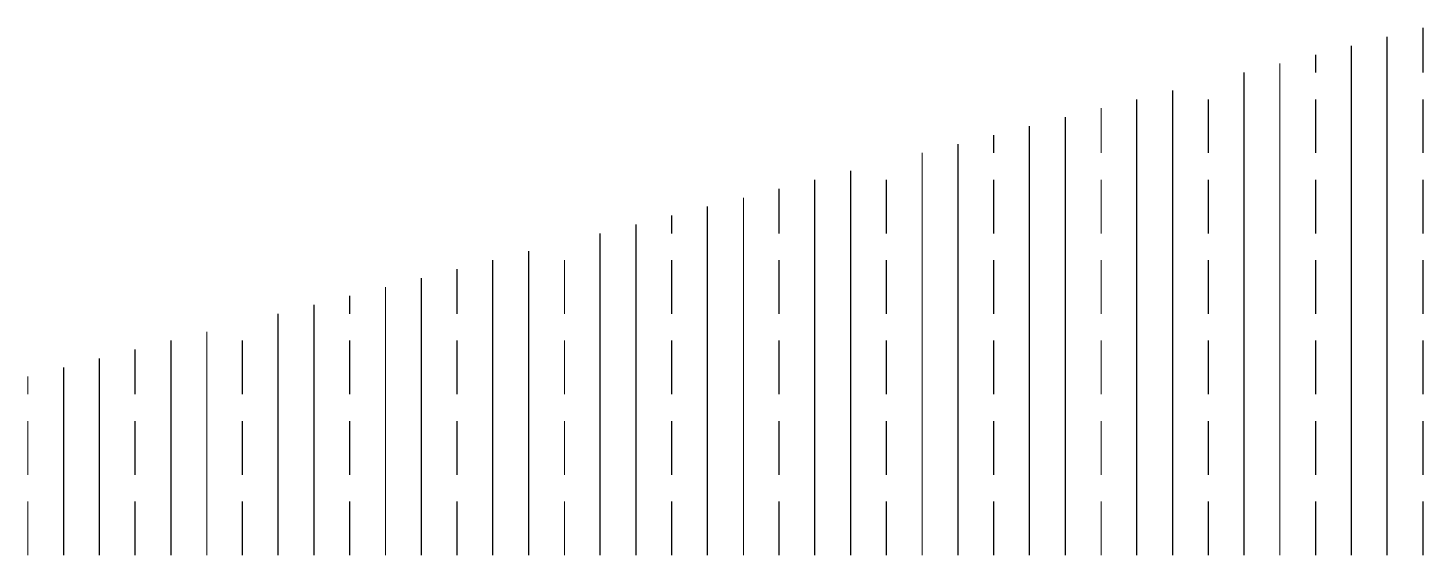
# Model space of a CAD drawing. Extents: x 0 to 7800, y 0 to 2950.
import ezdxf

# ---------------------------------------------------------------- set-up
doc = ezdxf.new("R2010")
doc.units = 0
doc.linetypes.add('DASHED', pattern=[450, 300, -150])

msp = doc.modelspace()

# ---------------------------------------------------------------- linework, layer by layer
at = {"color": 4, "lineweight": -3}
for p, q in [((7600, 0), (7600, 2900)), ((6200, 0), (6200, 2550)), ((3400, 0), (3400, 1850))]:
    msp.add_line(p, q, dxfattribs=at)
at = {"color": 5, "linetype": 'DASHED', "lineweight": -3}
for p, q in [((7800, 0), (7800, 2950)), ((3600, 0), (3600, 1900))]:
    msp.add_line(p, q, dxfattribs=at)
at = {"color": 3, "lineweight": -3}
for p, q in [((7400, 0), (7400, 2850)), ((4600, 0), (4600, 2150)), ((3200, 0), (3200, 1800)), ((400, 0), (400, 1100))]:
    msp.add_line(p, q, dxfattribs=at)
at = {"color": 1, "lineweight": 0}
msp.add_line((7000, 0), (7000, 2750), dxfattribs=at)
at = {"color": 2, "linetype": 'DASHED', "lineweight": -3}
msp.add_line((7200, 0), (7200, 2800), dxfattribs=at)
at = {"color": 7, "lineweight": -3}
for p, q in [((6800, 0), (6800, 2700)), ((2600, 0), (2600, 1650))]:
    msp.add_line(p, q, dxfattribs=at)
at = {"color": 5, "lineweight": -3}
for p, q in [((6400, 0), (6400, 2600)), ((2200, 0), (2200, 1550)), ((800, 0), (800, 1200))]:
    msp.add_line(p, q, dxfattribs=at)
at = {"color": 6, "linetype": 'DASHED', "lineweight": -3}
for p, q in [((6600, 0), (6600, 2650)), ((2400, 0), (2400, 1600))]:
    msp.add_line(p, q, dxfattribs=at)
at = {"color": 3, "linetype": 'DASHED', "lineweight": 0}
msp.add_line((6000, 0), (6000, 2500), dxfattribs=at)
at = {"color": 2, "lineweight": -3}
for p, q in [((5800, 0), (5800, 2450)), ((4400, 0), (4400, 2100)), ((1600, 0), (1600, 1400)), ((200, 0), (200, 1050))]:
    msp.add_line(p, q, dxfattribs=at)
at = {"color": 7, "linetype": 'DASHED', "lineweight": -3}
for p, q in [((5400, 0), (5400, 2350)), ((1200, 0), (1200, 1300))]:
    msp.add_line(p, q, dxfattribs=at)
at = {"color": 1, "lineweight": -3}
for p, q in [((5600, 0), (5600, 2400)), ((2800, 0), (2800, 1700)), ((1400, 0), (1400, 1350))]:
    msp.add_line(p, q, dxfattribs=at)
at = {"color": 6, "lineweight": -3}
for p, q in [((5200, 0), (5200, 2300)), ((3800, 0), (3800, 1950))]:
    msp.add_line(p, q, dxfattribs=at)
at = {"color": 4, "linetype": 'DASHED', "lineweight": -3}
for p, q in [((4800, 0), (4800, 2200)), ((600, 0), (600, 1150))]:
    msp.add_line(p, q, dxfattribs=at)
at = {"color": 5, "lineweight": 0}
msp.add_line((5000, 0), (5000, 2250), dxfattribs=at)
at = {"color": 1, "linetype": 'DASHED', "lineweight": -3}
msp.add_line((4200, 0), (4200, 2050), dxfattribs=at)
at = {"color": 7, "lineweight": 0}
msp.add_line((4000, 0), (4000, 2000), dxfattribs=at)
at = {"color": 2, "linetype": 'DASHED', "lineweight": 0}
msp.add_line((3000, 0), (3000, 1750), dxfattribs=at)
at = {"color": 4, "lineweight": 0}
msp.add_line((2000, 0), (2000, 1500), dxfattribs=at)
at = {"color": 3, "linetype": 'DASHED', "lineweight": -3}
msp.add_line((1800, 0), (1800, 1450), dxfattribs=at)
at = {"color": 6, "lineweight": 0}
msp.add_line((1000, 0), (1000, 1250), dxfattribs=at)
at = {"color": 1, "linetype": 'DASHED', "lineweight": 0}
msp.add_line((0, 0), (0, 1000), dxfattribs=at)

doc.saveas('drawing.dxf')
